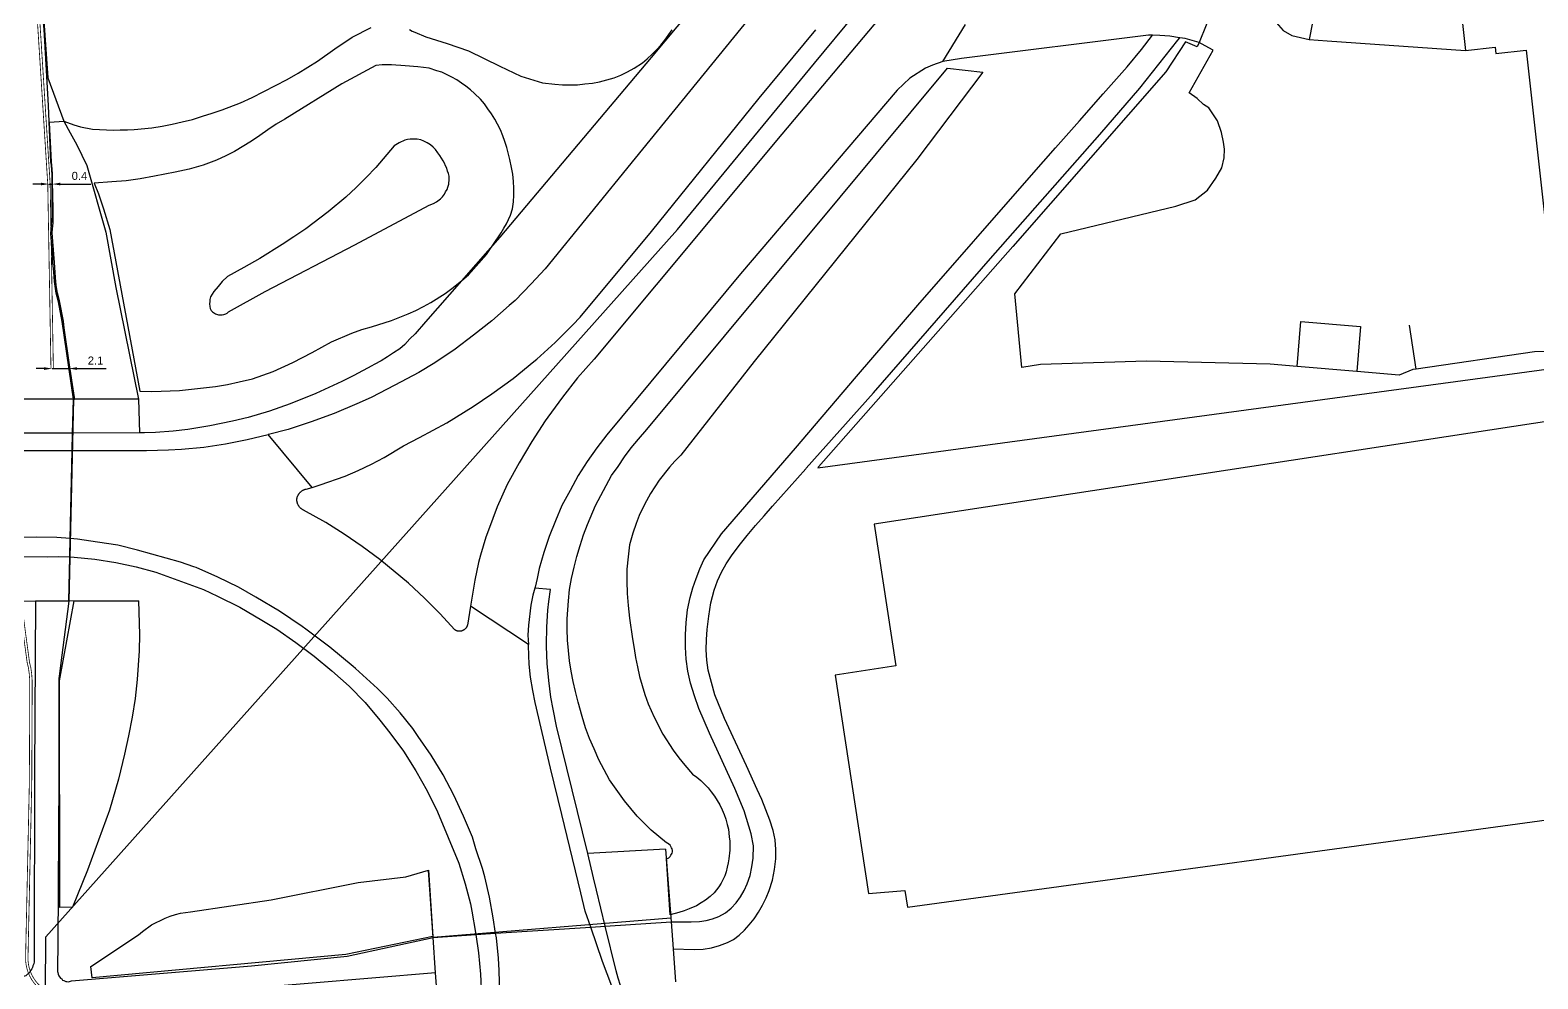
# Model space of a CAD drawing. Header units: millimetres. Extents: x 111502 to 977541, y 8702 to 1044108.
# Drawn here: x 486627 to 486815.4, y 235653.8 to 235772.4 of the extents above; entities that cross this region are included whole.
import ezdxf

# ---------------------------------------------------------------- set-up
doc = ezdxf.new("R2010")
doc.units = ezdxf.units.MM
doc.header["$LTSCALE"] = 0.25
doc.linetypes.add('DASHED2', pattern=[9.525, 6.35, -3.175])
for name, color, linetype in [('E HVSS As Laid Dimensions', 30, 'Continuous'), ('E HVSS As Laid HV', 10, 'Continuous'), ('E HVSS Proposed 33kV', 5, 'Continuous'), ('X HVSS Site Background', 8, 'Continuous')]:
    doc.layers.add(name, color=color, linetype=linetype)
doc.styles.add('Arial', font='arial.ttf')
doc.dimstyles.new('HVSS AsLaid', dxfattribs={"dimtxt": 1, "dimasz": 1, "dimexe": 0, "dimexo": 0, "dimgap": 0.5, "dimtad": 1, "dimdec": 1, "dimzin": 1, "dimdsep": 46, "dimtxsty": 'Arial', "dimcen": 0.09, "dimadec": 0, "dimazin": 0, "dimtfac": 1, "dimtdec": 1, "dimtmove": 0, "dimatfit": 3, "dimfxl": 1, "dimtolj": 1, "dimtzin": 0, "dimarcsym": 0})

# ---------------------------------------------------------------- blocks, each defined once
blk = doc.blocks.new('OS MAP 060722')
at = {"layer": 'X HVSS Site Background'}
for points in [[(-2133.77, -3413.72), (-2102.63, -3378.86), (-2085.53, -3358.06), (-2065.38, -3333.71), (-2036.63, -3300.46), (-2003.43, -3264.21), (-1977.78, -3238.81), (-1948.46, -3212)], [(-2148.31, -3411.08), (-2147.29, -3410.78), (-2144.19, -3409.67), (-2142.53, -3408.96), (-2140.89, -3408.18), (-2139.28, -3407.33), (-2136.88, -3405.91), (-2134.88, -3404.86), (-2131.48, -3403.01), (-2128.18, -3400.96), (-2125.83, -3399.41), (-2123.18, -3397.46), (-2120.58, -3395.36), (-2120.23, -3395.06), (-2117.93, -3392.96), (-2115.73, -3390.76), (-2114.83, -3389.81), (-2105.88, -3379.11), (-2092.43, -3362.46), (-2085.38, -3353.91)], [(-1991.88, -3256.46), (-2007.03, -3271.56), (-2021.43, -3287.01), (-2036.33, -3303.66), (-2046.83, -3315.81), (-2065.08, -3337.76), (-2089.63, -3366.96), (-2113.08, -3395.06), (-2115.13, -3397.41), (-2117.03, -3399.81), (-2118.83, -3402.31), (-2119.18, -3402.76), (-2120.83, -3405.36), (-2122.43, -3408.01), (-2123.93, -3410.71), (-2125.18, -3413.51), (-2126.28, -3416.41), (-2126.58, -3417.31), (-2127.28, -3419.56), (-2127.5, -3420.47), (-2127.98, -3422.66), (-2128.51, -3425.94)], [(-2179.33, -3365.31), (-2178.08, -3365.76), (-2177.23, -3366.01), (-2175.73, -3366.31), (-2174.88, -3366.36), (-2173.98, -3366.41), (-2173.13, -3366.46), (-2172.28, -3366.41), (-2171.38, -3366.41), (-2170.53, -3366.36), (-2168.33, -3366.16), (-2167.03, -3365.96), (-2165.78, -3365.71), (-2164.53, -3365.41), (-2163.23, -3365.11), (-2161.98, -3364.71), (-2160.78, -3364.31), (-2159.53, -3363.91), (-2157.23, -3363.01), (-2155.78, -3362.36), (-2151.43, -3360.11), (-2150.03, -3359.31), (-2147.63, -3357.81), (-2145.48, -3356.26), (-2143.28, -3354.81), (-2140.93, -3353.61)], [(-2136.13, -3353.86), (-2135.78, -3354.06), (-2135.48, -3354.21), (-2134.08, -3354.76), (-2132.78, -3355.21), (-2131.43, -3355.61), (-2130.08, -3356.06), (-2128.78, -3356.51), (-2124.83, -3358.46), (-2122.23, -3359.71), (-2119.53, -3360.51), (-2117.98, -3360.71), (-2117.03, -3360.76), (-2115.13, -3360.76), (-2114.23, -3360.66), (-2113.28, -3360.56), (-2112.38, -3360.41), (-2110.58, -3359.91), (-2109.73, -3359.56), (-2108.88, -3359.16), (-2108.08, -3358.71), (-2107.03, -3358.01), (-2106.43, -3357.51), (-2105.83, -3356.96), (-2105.28, -3356.41), (-2104.73, -3355.81), (-2104.23, -3355.21), (-2103.33, -3353.91)], [(-2181.88, -3352.21), (-2181.33, -3359.91), (-2179.33, -3365.31)], [(-2081.78, -3328.46), (-2105.93, -3357.36), (-2124.83, -3379.81), (-2134.13, -3390.41), (-2135.43, -3391.91)], [(-2178.13, -3400.06), (-2179.53, -3390.36), (-2179.98, -3387.91), (-2180.28, -3386.81), (-2180.43, -3385.66), (-2180.48, -3385.36), (-2180.58, -3384.16), (-2180.68, -3383.01), (-2180.68, -3382.41), (-2180.93, -3379.41), (-2180.78, -3377.16), (-2180.78, -3372.01), (-2180.88, -3370.81), (-2180.93, -3370.41), (-2181.23, -3363.36), (-2181.78, -3353.86), (-2182.28, -3348.61), (-2183.18, -3337.21), (-2183.28, -3335.61)], [(-2006.04, -3339.97), (-2006, -3340.25), (-2005.96, -3340.69), (-2004.21, -3356.48)], [(-2087.93, -3345.36), (-2107.93, -3369.96), (-2119.18, -3383.76), (-2120.93, -3385.66), (-2122.93, -3387.71), (-2123.68, -3388.36), (-2125.83, -3390.26), (-2128.13, -3392.06), (-2130.43, -3393.81), (-2132.98, -3395.51), (-2134.98, -3396.71), (-2137.98, -3398.31), (-2140.93, -3399.86), (-2142.73, -3400.66), (-2145.53, -3401.86), (-2148.43, -3402.91), (-2151.28, -3403.86), (-2153.73, -3404.46), (-2153.79, -3404.47)], [(-2035.77, -3347.58), (-2035.69, -3347.69), (-2034.85, -3348.96), (-2037.48, -3355.47)], [(-2028.26, -3348.13), (-2028.4, -3348.74), (-2028.42, -3349.96), (-2028.45, -3351.28), (-2028.3, -3352.06), (-2027.83, -3353), (-2026.96, -3353.97), (-2025.89, -3354.6), (-2023.73, -3355.13)], [(-2028.26, -3348.13), (-2022.85, -3350.65), (-2023.73, -3355.13)], [(-2004.21, -3356.48), (-2000.5, -3356.07), (-2000.41, -3356.87), (-1996.61, -3356.45), (-1993.58, -3383.82), (-1971.8, -3381.41), (-1972.62, -3374.03), (-1965.41, -3373.24), (-1967.62, -3353.25), (-1951.11, -3350.63), (-1941.04, -3348.06)], [(-2103.45, -3465.36), (-2100.93, -3465.38), (-2099.9, -3465.34), (-2099.07, -3465.21), (-2098.26, -3465), (-2097.47, -3464.7), (-2096.67, -3464.25), (-2095.96, -3463.66), (-2095.32, -3462.99), (-2094.77, -3462.26), (-2094.31, -3461.46), (-2093.94, -3460.62), (-2093.59, -3459.58), (-2093.35, -3458.5), (-2093.18, -3457.41), (-2093.17, -3455.89), (-2093.43, -3454.39), (-2094.33, -3451.51), (-2095.47, -3448.71), (-2097.05, -3445.25), (-2098.67, -3441.8), (-2099.33, -3440.27), (-2099.97, -3438.71), (-2100.54, -3437.14), (-2101.04, -3435.54), (-2101.36, -3434.06), (-2101.56, -3432.56), (-2101.64, -3431.04), (-2101.63, -3429.52), (-2101.55, -3427.96), (-2101.38, -3426.4), (-2101.08, -3424.86), (-2100.74, -3423.65), (-2100.33, -3422.45), (-2099.87, -3421.27), (-2099.35, -3420.12), (-2097.16, -3416.9), (-2087.9, -3406.17), (-2080.29, -3397.22), (-2072.64, -3388.3), (-2058.4, -3372.05), (-2055.42, -3368.67), (-2052.44, -3365.28), (-2049.45, -3361.9), (-2046.48, -3358.51), (-2044.66, -3356.35), (-2043.3, -3354.57)], [(-2103.19, -3468.76), (-2100.56, -3468.83), (-2099.43, -3468.79), (-2098.4, -3468.62), (-2097.4, -3468.33), (-2096.42, -3467.96), (-2095.64, -3467.56), (-2094.93, -3467.03), (-2094.28, -3466.42), (-2093.68, -3465.76), (-2093.07, -3464.98), (-2092.51, -3464.15), (-2092.02, -3463.28), (-2091.59, -3462.39), (-2091.21, -3461.46), (-2090.8, -3460.18), (-2090.51, -3458.85), (-2090.36, -3457.51), (-2090.35, -3456.32), (-2090.46, -3455.14), (-2090.71, -3453.97), (-2091.12, -3452.66), (-2091.61, -3451.38), (-2092.13, -3450.1), (-2092.68, -3448.84), (-2094.02, -3445.88), (-2095.42, -3442.94), (-2096.78, -3439.98), (-2097.98, -3437.01), (-2098.82, -3433.94), (-2098.98, -3432.67), (-2099.05, -3431.39), (-2099.03, -3430.11), (-2098.95, -3428.84), (-2098.75, -3427.17), (-2098.47, -3425.53), (-2098.07, -3423.91), (-2097.67, -3422.78), (-2097.17, -3421.69), (-2096.57, -3420.65), (-2095.9, -3419.65), (-2094.94, -3418.36), (-2093.93, -3417.1), (-2092.89, -3415.86), (-2091.83, -3414.64), (-2090.77, -3413.42), (-2086.62, -3408.75), (-2086.58, -3408.7), (-2082.36, -3403.99), (-2078.18, -3399.26), (-2063.56, -3382.5), (-2049.9, -3366.97), (-2044.9, -3361.18), (-2040.13, -3355.21), (-2039.88, -3354.9)], [(-2069.49, -3357.86), (-2066.68, -3353.23)], [(-2043.3, -3354.57), (-2043.81, -3354.56), (-2067.17, -3357.48), (-2069.49, -3357.86)], [(-2039.88, -3354.9), (-2039.91, -3354.89), (-2041.15, -3354.71), (-2042.37, -3354.6), (-2043.3, -3354.57)], [(-2037.48, -3355.47), (-2039.22, -3355), (-2039.88, -3354.9)], [(-2037.48, -3355.47), (-2037.7, -3356.03), (-2039.18, -3355.42), (-2041.65, -3359.14), (-2060.75, -3380.98), (-2085.02, -3408.53), (-2085.12, -3408.64)], [(-2025.22, -3395.97), (-2028.62, -3395.69), (-2044.06, -3395.29), (-2057.28, -3395.73), (-2059.62, -3396.12), (-2060.49, -3386.88), (-2054.74, -3379.38), (-2040.37, -3375.92), (-2037.95, -3375.13), (-2036.44, -3373.94), (-2035.37, -3372.43), (-2034.62, -3371.16), (-2034.34, -3369.89), (-2034.3, -3368.82), (-2034.42, -3367.95), (-2034.7, -3366.75), (-2035.17, -3365.29), (-2036.28, -3363.66), (-2036.92, -3363.22), (-2037.71, -3362.47), (-2038.74, -3361.79), (-2035.73, -3356.44), (-2036.72, -3355.89), (-2037.48, -3355.47)], [(-2023.73, -3355.13), (-2021.48, -3355.3), (-2004.21, -3356.48)], [(-2127.28, -3362.56), (-2128.03, -3361.86), (-2128.53, -3361.41), (-2129.08, -3360.96), (-2129.63, -3360.56), (-2130.23, -3360.16), (-2130.83, -3359.81), (-2131.43, -3359.51), (-2132.08, -3359.21), (-2132.73, -3359.01), (-2133.68, -3358.71), (-2135.08, -3358.51), (-2136.68, -3358.41), (-2137.23, -3358.36), (-2137.83, -3358.31), (-2138.38, -3358.26), (-2139.53, -3358.26), (-2140.33, -3358.36), (-2144.58, -3360.66), (-2151.73, -3365.06), (-2152.78, -3365.71), (-2153.83, -3366.41), (-2154.83, -3367.11), (-2155.88, -3367.81), (-2157.98, -3369.11), (-2159.08, -3369.66), (-2160.23, -3370.21), (-2161.93, -3370.81), (-2163.68, -3371.31), (-2165.43, -3371.71), (-2167.98, -3372.21), (-2169.78, -3372.51), (-2171.53, -3372.76), (-2173.33, -3372.91), (-2175.53, -3373.06), (-2174.98, -3374.41), (-2174.38, -3376.26), (-2173.58, -3378.86), (-2169.83, -3399.06), (-2168.33, -3399.11), (-2164.88, -3398.96), (-2161.88, -3398.66), (-2160.38, -3398.46), (-2158.88, -3398.21), (-2157.43, -3397.91), (-2155.73, -3397.51), (-2153.18, -3396.61), (-2150.73, -3395.46), (-2148.28, -3394.21), (-2145.88, -3392.91), (-2143.33, -3391.81), (-2142.08, -3391.36), (-2140.88, -3391.01), (-2138.38, -3390.21), (-2136.28, -3389.41), (-2135.33, -3388.96), (-2134.38, -3388.46), (-2133.48, -3387.96), (-2131.68, -3386.86), (-2130.83, -3386.21), (-2129.63, -3385.26), (-2128.78, -3384.51), (-2126.53, -3381.96), (-2125.38, -3380.31), (-2125.03, -3379.76), (-2124.68, -3379.26), (-2124.33, -3378.71), (-2124.03, -3378.16), (-2123.53, -3377.06), (-2123.28, -3376.26), (-2123.13, -3375.41), (-2123.08, -3374.56), (-2123.08, -3373.71), (-2123.13, -3372.86), (-2123.23, -3371.96), (-2123.38, -3371.11), (-2123.58, -3370.11), (-2123.98, -3368.61), (-2124.23, -3367.86), (-2124.48, -3367.16), (-2124.78, -3366.41), (-2125.13, -3365.71), (-2125.48, -3365.06), (-2125.88, -3364.41), (-2126.33, -3363.76), (-2126.78, -3363.16), (-2127.28, -3362.56)], [(-2069.49, -3357.86), (-2070.8, -3358.3), (-2071.65, -3358.69), (-2073.63, -3359.95), (-2075.19, -3361.45), (-2094.78, -3384.41), (-2111.48, -3404.51), (-2112.73, -3406.16), (-2113.93, -3407.86), (-2115.08, -3409.61), (-2116.08, -3411.46), (-2117.08, -3413.36), (-2117.88, -3415.26), (-2118.68, -3417.21), (-2119.33, -3419.21), (-2119.93, -3421.21), (-2120.18, -3422.46), (-2120.43, -3423.56), (-2120.46, -3423.67)], [(-2104.03, -3457.51), (-2103.88, -3457.46), (-2103.73, -3457.36), (-2103.58, -3457.21), (-2103.48, -3457.06), (-2103.33, -3456.81), (-2103.28, -3456.61), (-2103.28, -3456.46), (-2103.33, -3456.26), (-2103.38, -3456.11), (-2103.58, -3455.81), (-2103.73, -3455.66), (-2103.88, -3455.56), (-2104.03, -3455.51), (-2105.93, -3453.91), (-2106.83, -3453.06), (-2107.68, -3452.16), (-2109.28, -3450.26), (-2110.33, -3448.81), (-2111.13, -3447.61), (-2111.83, -3446.36), (-2112.48, -3445.11), (-2113.08, -3443.76), (-2113.63, -3442.46), (-2114.13, -3441.11), (-2114.58, -3439.71), (-2115.08, -3437.91), (-2115.38, -3436.61), (-2115.68, -3435.36), (-2115.93, -3434.06), (-2116.13, -3432.76), (-2116.28, -3431.46), (-2116.38, -3430.16), (-2116.43, -3428.81), (-2116.43, -3427.51), (-2116.28, -3425.26), (-2116.13, -3423.86), (-2115.88, -3422.46), (-2115.58, -3421.06), (-2115.23, -3419.71), (-2114.83, -3418.36), (-2114.38, -3417.01), (-2113.88, -3415.71), (-2112.88, -3413.36), (-2111.58, -3410.86), (-2110.88, -3409.61), (-2110.08, -3408.46), (-2109.28, -3407.26), (-2108.43, -3406.16), (-2107.53, -3405.06), (-2106.48, -3403.86), (-2082.33, -3374.81), (-2068.91, -3358.7)], [(-2068.91, -3358.7), (-2064.52, -3359.2), (-2072.73, -3370.11), (-2093.08, -3395.36), (-2102.23, -3407.06), (-2102.98, -3407.81), (-2103.63, -3408.56), (-2104.93, -3410.16), (-2106.03, -3411.86), (-2106.53, -3412.76), (-2107.03, -3413.71), (-2107.43, -3414.61), (-2107.83, -3415.61), (-2108.23, -3416.81), (-2108.63, -3418.26), (-2108.83, -3419.76), (-2108.98, -3421.31), (-2108.98, -3422.81), (-2108.93, -3424.36), (-2108.83, -3425.86), (-2108.63, -3427.41), (-2108.28, -3430.01), (-2108.08, -3431.21), (-2107.88, -3432.36), (-2107.63, -3433.51), (-2107.38, -3434.71), (-2107.08, -3435.86), (-2106.73, -3436.96), (-2106.33, -3438.11), (-2105.58, -3439.81), (-2104.48, -3441.91), (-2103.18, -3443.91), (-2102.48, -3444.86), (-2101.73, -3445.81), (-2100.78, -3446.91), (-2100.23, -3447.31), (-2099.73, -3447.71), (-2098.83, -3448.61), (-2098.43, -3449.11), (-2098.03, -3449.66), (-2097.68, -3450.21), (-2097.38, -3450.76), (-2097.08, -3451.36), (-2096.83, -3451.96), (-2096.63, -3452.56), (-2096.43, -3453.21), (-2096.28, -3453.81), (-2096.18, -3454.76), (-2096.13, -3455.31), (-2096.13, -3456.41), (-2096.23, -3457.51), (-2096.33, -3458.01), (-2096.43, -3458.56), (-2096.58, -3459.11), (-2096.73, -3459.61), (-2096.93, -3460.06), (-2097.18, -3460.56), (-2097.48, -3461.01), (-2098.08, -3461.76), (-2098.58, -3462.21), (-2099.13, -3462.66), (-2099.68, -3463.01), (-2100.28, -3463.36), (-2101.18, -3463.76), (-2101.83, -3464.01), (-2102.48, -3464.21), (-2103.58, -3464.51), (-2104.03, -3457.51)], [(-2169.98, -3400.06), (-2177.96, -3400.11), (-2177.99, -3399.86), (-2178.6, -3395.76), (-2179.26, -3391.13), (-2179.38, -3390.31), (-2179.86, -3387.78), (-2180.11, -3386.83), (-2180.21, -3386.3), (-2180.27, -3385.83), (-2180.32, -3385.34), (-2180.37, -3384.86), (-2180.5, -3382.98), (-2180.68, -3380.34), (-2180.76, -3379.29), (-2180.73, -3378.76), (-2180.7, -3378.39), (-2180.66, -3378.01), (-2180.64, -3377.64), (-2180.64, -3376.45), (-2180.71, -3374.43), (-2180.73, -3372.94), (-2180.73, -3371.91), (-2180.79, -3371.3), (-2180.84, -3370.87), (-2180.88, -3370.41), (-2180.96, -3368.73), (-2181.06, -3366.38), (-2181.11, -3365.45), (-2179.33, -3365.31)], [(-2179.33, -3365.31), (-2178.53, -3366.76), (-2177.68, -3368.26), (-2176.43, -3370.86), (-2174.08, -3379.21), (-2172.83, -3386.11), (-2169.98, -3400.06)], [(-2132.33, -3369.61), (-2132.58, -3369.26), (-2132.88, -3368.86), (-2133.18, -3368.56), (-2133.53, -3368.26), (-2133.93, -3368.01), (-2134.33, -3367.81), (-2134.73, -3367.66), (-2135.18, -3367.56), (-2136.03, -3367.56), (-2136.38, -3367.61), (-2136.73, -3367.71), (-2137.43, -3368.01), (-2138.03, -3368.41), (-2140.33, -3371.11), (-2141.53, -3372.36), (-2142.78, -3373.61), (-2144.08, -3374.81), (-2146.28, -3376.66), (-2149.08, -3378.76), (-2150.58, -3379.76), (-2152.03, -3380.71), (-2154.83, -3382.46), (-2156.83, -3383.61), (-2158.88, -3384.71), (-2159.53, -3385.36), (-2160.03, -3385.96), (-2160.58, -3386.61), (-2160.98, -3387.26), (-2161.08, -3387.61), (-2161.08, -3387.86), (-2161.13, -3388.16), (-2161.08, -3388.46), (-2161.03, -3388.71), (-2160.93, -3388.96), (-2160.73, -3389.16), (-2160.38, -3389.41), (-2159.98, -3389.51), (-2159.53, -3389.51), (-2159.33, -3389.46), (-2159.08, -3389.41), (-2158.93, -3389.31), (-2158.73, -3389.16), (-2154.18, -3386.61), (-2142.98, -3380.76), (-2133.68, -3375.81), (-2133.13, -3375.61), (-2132.78, -3375.41), (-2132.28, -3375.01), (-2132.03, -3374.76), (-2131.78, -3374.46), (-2131.63, -3374.16), (-2131.43, -3373.86), (-2131.33, -3373.56), (-2131.23, -3373.21), (-2131.18, -3372.56), (-2131.18, -3372.21), (-2131.28, -3371.86), (-2131.38, -3371.56), (-2131.48, -3371.21), (-2131.63, -3370.91), (-2131.78, -3370.56), (-2131.93, -3370.26), (-2132.33, -3369.61)], [(-2025.22, -3395.97), (-2024.75, -3390.36), (-2017.32, -3390.98), (-2017.79, -3396.59)], [(-1958.63, -3389.14), (-1993.14, -3394.1), (-1995.56, -3394.14), (-2010.36, -3396.3)], [(-2135.43, -3391.91), (-2136.08, -3392.51), (-2136.73, -3393.21), (-2137.33, -3393.76), (-2138.13, -3394.26), (-2138.88, -3394.76), (-2139.68, -3395.26), (-2140.53, -3395.71), (-2140.83, -3395.91), (-2143.08, -3397.11), (-2144.58, -3397.86), (-2147.83, -3399.36), (-2151.03, -3400.66), (-2153.63, -3401.56), (-2156.28, -3402.36), (-2158.23, -3402.81), (-2161.08, -3403.41), (-2163.83, -3403.86), (-2165.68, -3404.06), (-2167.88, -3404.21), (-2169.23, -3404.26), (-2169.88, -3404.26)], [(-2085.12, -3408.64), (-1994.97, -3396.42), (-1959.49, -3391.17)], [(-2010.36, -3396.3), (-2011.18, -3390.8)], [(-2017.79, -3396.59), (-2025.22, -3395.97)], [(-2010.36, -3396.3), (-2010.76, -3396.36), (-2012.47, -3397.04), (-2017.79, -3396.59)], [(-1962.43, -3398.02), (-2078.06, -3415.66), (-2075.35, -3433.39), (-2082.97, -3434.56), (-2078.8, -3461.83), (-2074.25, -3461.44), (-2073.93, -3463.54), (-1990.98, -3452.19), (-1985.3, -3451.45)], [(-2178.13, -3400.06), (-2186.28, -3400.06)], [(-2178.13, -3400.06), (-2178.68, -3425.31)], [(-2178.22, -3404.29), (-2178.13, -3400.06)], [(-2169.98, -3400.06), (-2178.13, -3400.06)], [(-2169.98, -3400.06), (-2169.88, -3404.26)], [(-2178.22, -3404.29), (-2181.78, -3404.31), (-2186.29, -3404.31)], [(-2178.27, -3406.46), (-2178.22, -3404.29)], [(-2178.27, -3406.46), (-2177.98, -3406.46), (-2168.98, -3406.46), (-2166.23, -3406.41), (-2164.63, -3406.31), (-2161.83, -3406.06), (-2159.13, -3405.66), (-2156.43, -3405.11), (-2153.79, -3404.47)], [(-2169.88, -3404.26), (-2178.22, -3404.29)], [(-2148.31, -3411.08), (-2153.79, -3404.47)], [(-2186.29, -3406.46), (-2185.55, -3406.46), (-2178.27, -3406.46)], [(-2178.51, -3417.49), (-2178.27, -3406.46)], [(-2128.51, -3425.94), (-2128.9, -3428.31), (-2128.91, -3428.35), (-2128.93, -3428.39), (-2128.94, -3428.43), (-2128.96, -3428.47), (-2128.98, -3428.51), (-2129, -3428.55), (-2129.03, -3428.59), (-2129.05, -3428.63), (-2129.08, -3428.66), (-2129.11, -3428.7), (-2129.14, -3428.73), (-2129.17, -3428.76), (-2129.2, -3428.79), (-2129.23, -3428.82), (-2129.27, -3428.85), (-2129.3, -3428.87), (-2129.34, -3428.9), (-2129.38, -3428.92), (-2129.42, -3428.94), (-2129.46, -3428.96), (-2129.5, -3428.98), (-2129.54, -3429), (-2129.58, -3429.01), (-2129.62, -3429.03), (-2129.68, -3429.04), (-2129.72, -3429.05), (-2129.77, -3429.05), (-2129.81, -3429.06), (-2129.86, -3429.06), (-2129.9, -3429.06), (-2129.94, -3429.06), (-2129.99, -3429.06), (-2130.03, -3429.05), (-2130.08, -3429.04), (-2130.12, -3429.04), (-2130.16, -3429.02), (-2130.2, -3429.01), (-2130.25, -3429), (-2130.29, -3428.98), (-2130.33, -3428.96), (-2130.37, -3428.94), (-2130.41, -3428.92), (-2130.44, -3428.9), (-2130.49, -3428.87), (-2132.33, -3426.86), (-2134.25, -3424.93), (-2136.25, -3423.07), (-2139.85, -3420.08), (-2142.04, -3418.46), (-2144.29, -3416.92), (-2146.6, -3415.48), (-2149.36, -3413.92), (-2149.41, -3413.9), (-2149.47, -3413.87), (-2149.52, -3413.84), (-2149.57, -3413.81), (-2149.61, -3413.78), (-2149.66, -3413.74), (-2149.7, -3413.71), (-2149.75, -3413.67), (-2149.79, -3413.63), (-2149.83, -3413.58), (-2149.87, -3413.54), (-2149.91, -3413.49), (-2149.94, -3413.45), (-2149.97, -3413.4), (-2150, -3413.35), (-2150.03, -3413.3), (-2150.06, -3413.25), (-2150.08, -3413.19), (-2150.11, -3413.14), (-2150.13, -3413.09), (-2150.14, -3413.03), (-2150.16, -3412.97), (-2150.17, -3412.92), (-2150.18, -3412.86), (-2150.19, -3412.8), (-2150.2, -3412.74), (-2150.2, -3412.64), (-2150.2, -3412.58), (-2150.19, -3412.52), (-2150.19, -3412.47), (-2150.18, -3412.41), (-2150.16, -3412.35), (-2150.15, -3412.3), (-2150.13, -3412.24), (-2150.11, -3412.19), (-2150.09, -3412.13), (-2150.06, -3412.08), (-2150.04, -3412.03), (-2150.01, -3411.98), (-2149.98, -3411.93), (-2149.94, -3411.88), (-2149.91, -3411.83), (-2149.87, -3411.79), (-2149.83, -3411.74), (-2149.79, -3411.7), (-2149.75, -3411.66), (-2149.71, -3411.62), (-2149.67, -3411.58), (-2149.62, -3411.55), (-2149.57, -3411.51), (-2149.52, -3411.48), (-2149.47, -3411.45), (-2149.42, -3411.42), (-2149.37, -3411.4), (-2149.32, -3411.38), (-2149.26, -3411.36), (-2149.21, -3411.34), (-2149.15, -3411.32), (-2149.09, -3411.31), (-2149.03, -3411.3), (-2148.31, -3411.08)], [(-2181.58, -3467.26), (-2133.77, -3413.72)], [(-2178.51, -3417.49), (-2180.18, -3417.36), (-2182.68, -3417.31), (-2184.48, -3417.36), (-2185.38, -3417.41), (-2186.31, -3417.46)], [(-2178.56, -3419.78), (-2178.51, -3417.49)], [(-2125.37, -3466.8), (-2125.68, -3464.86), (-2126.13, -3462.31), (-2126.73, -3459.76), (-2127.03, -3458.71), (-2127.83, -3456.26), (-2128.1, -3455.39), (-2128.28, -3454.81), (-2129.38, -3452.16), (-2130.58, -3449.56), (-2131.93, -3447.01), (-2133.43, -3444.56), (-2135.03, -3442.21), (-2135.73, -3441.21), (-2137.28, -3439.26), (-2138.93, -3437.41), (-2140.13, -3436.21), (-2142.88, -3433.71), (-2143.18, -3433.46), (-2146.08, -3431.06), (-2149.08, -3428.81), (-2149.53, -3428.46), (-2152.38, -3426.56), (-2155.33, -3424.81), (-2157.48, -3423.56), (-2160.08, -3422.31), (-2162.78, -3421.11), (-2163.07, -3421.01), (-2164.73, -3420.41), (-2170.13, -3418.91), (-2172.58, -3418.31), (-2175.13, -3417.91), (-2177.63, -3417.56), (-2178.51, -3417.49)], [(-2186.32, -3419.81), (-2184.68, -3419.71), (-2181.33, -3419.76), (-2179.93, -3419.71), (-2178.56, -3419.78)], [(-2178.68, -3425.31), (-2178.56, -3419.78)], [(-2178.56, -3419.78), (-2178.03, -3419.81), (-2175.43, -3420.06), (-2172.83, -3420.46), (-2170.28, -3421.01), (-2167.83, -3421.66), (-2161.88, -3423.86), (-2160.13, -3424.66), (-2157.33, -3426.06), (-2154.58, -3427.66), (-2152.73, -3428.81), (-2150.33, -3430.46), (-2148.03, -3432.16), (-2145.83, -3434.01), (-2143.68, -3435.91), (-2141.68, -3437.96), (-2139.83, -3440.16), (-2138.58, -3441.76), (-2136.88, -3444.06), (-2135.33, -3446.51), (-2133.93, -3449.01), (-2132.63, -3451.61), (-2129.98, -3458.06), (-2129.18, -3460.61), (-2128.53, -3463.11), (-2128.33, -3464.06), (-2127.88, -3466.71), (-2127.84, -3466.96)], [(-2120.46, -3423.67), (-2120.73, -3424.56), (-2120.98, -3425.81), (-2121.28, -3428.31), (-2121.33, -3429.56), (-2121.28, -3430.73)], [(-2118.53, -3423.86), (-2120.46, -3423.67)], [(-2113.87, -3456.84), (-2117.78, -3440.91), (-2118.18, -3438.81), (-2118.48, -3437.31), (-2118.73, -3435.21), (-2118.93, -3433.11), (-2119.03, -3430.96), (-2119.03, -3430.71), (-2118.98, -3428.56), (-2118.83, -3426.41), (-2118.73, -3425.36), (-2118.53, -3423.86)], [(-2182.88, -3425.31), (-2186.33, -3425.36)], [(-2182.88, -3425.31), (-2182.98, -3446.76), (-2183.03, -3469.66), (-2183.03, -3470.36), (-2183.08, -3470.61), (-2183.18, -3470.86), (-2183.23, -3471.06), (-2183.33, -3471.26), (-2183.48, -3471.46), (-2183.58, -3471.66), (-2183.93, -3472.01), (-2184.08, -3472.11), (-2184.53, -3472.26), (-2184.83, -3472.26), (-2185.23, -3472.16)], [(-2178.68, -3425.31), (-2182.88, -3425.31)], [(-2178.68, -3425.31), (-2179.73, -3433.36), (-2179.83, -3434.06), (-2179.93, -3434.96), (-2179.93, -3447.41), (-2180.08, -3468.11), (-2180.13, -3471.06), (-2180.13, -3471.56), (-2180.08, -3471.71), (-2180.03, -3471.91), (-2179.93, -3472.11), (-2179.73, -3472.41), (-2179.58, -3472.51), (-2179.48, -3472.66), (-2179.33, -3472.71), (-2179.23, -3472.76), (-2179.08, -3472.81), (-2178.93, -3472.81), (-2178.78, -3472.86), (-2178.63, -3472.81), (-2178.38, -3472.76), (-2155.88, -3470.86), (-2143.93, -3469.66), (-2133.18, -3467.31)], [(-2179.83, -3463.6), (-2179.88, -3435.26), (-2178.05, -3425.26), (-2169.98, -3425.26)], [(-2169.98, -3425.26), (-2169.88, -3429.46), (-2169.93, -3431.51), (-2170.18, -3435.11), (-2170.43, -3437.46), (-2170.78, -3439.81), (-2171.23, -3442.11), (-2171.73, -3444.41), (-2172.48, -3447.56), (-2173.63, -3451.41), (-2176.38, -3458.91), (-2178.23, -3463.56), (-2179.83, -3463.6)], [(-2169.98, -3425.26), (-2178.68, -3425.31)], [(-2121.28, -3430.73), (-2128.51, -3425.94)], [(-2113.49, -3466.02), (-2114.17, -3464.05), (-2114.73, -3461.76), (-2116.43, -3454.71), (-2117.11, -3451.95), (-2118.53, -3446.16), (-2120.43, -3437.96), (-2120.73, -3436.46), (-2121.03, -3434.81), (-2121.18, -3433.16), (-2121.23, -3432.11), (-2121.28, -3430.86), (-2121.28, -3430.73)], [(-2104.13, -3456.31), (-2113.87, -3456.84)], [(-2104.13, -3456.31), (-2103.45, -3465.36)], [(-2111.69, -3465.9), (-2112.78, -3461.41), (-2113.13, -3459.86), (-2113.87, -3456.84)], [(-2175.93, -3470.96), (-2169.98, -3467.01), (-2169.48, -3466.56), (-2168.38, -3465.76), (-2166.68, -3464.91), (-2166.03, -3464.66), (-2165.38, -3464.46), (-2164.73, -3464.31), (-2163.48, -3464.11), (-2153.43, -3462.61), (-2142.53, -3460.46), (-2136.58, -3459.76), (-2133.78, -3458.91)], [(-2133.78, -3458.91), (-2133.23, -3467.2), (-2144.07, -3469.46), (-2175.8, -3472.38), (-2175.93, -3470.96)], [(-2133.18, -3467.31), (-2133.78, -3458.91)], [(-2103.48, -3464.9), (-2133.18, -3467.31)], [(-2125.37, -3466.8), (-2113.49, -3466.02)], [(-2113.49, -3466.02), (-2111.69, -3465.9)], [(-2110.85, -3473.42), (-2112.01, -3470.32), (-2113.49, -3466.02)], [(-2111.69, -3465.9), (-2103.45, -3465.36)], [(-2109.77, -3473.34), (-2110.08, -3472.41), (-2110.33, -3471.51), (-2111.69, -3465.9)], [(-2103.45, -3465.36), (-2103.19, -3468.76)], [(-2182.08, -3560.36), (-2181.88, -3514.71), (-2181.58, -3467.26)], [(-2133.18, -3467.31), (-2127.84, -3466.96)], [(-2132.88, -3471.76), (-2133.18, -3467.31)], [(-2127.84, -3466.96), (-2125.37, -3466.8)], [(-2127.84, -3466.96), (-2127.53, -3469.26), (-2127.28, -3471.91), (-2127.13, -3474.56), (-2127.13, -3474.57)], [(-2124.84, -3474.41), (-2124.93, -3471.46), (-2125.03, -3469.91), (-2125.28, -3467.36), (-2125.37, -3466.8)], [(-2103.19, -3468.76), (-2102.88, -3472.86)], [(-2132.88, -3471.76), (-2156.73, -3473.76), (-2178.18, -3475.76), (-2178.48, -3475.81), (-2178.63, -3475.86), (-2178.93, -3476.06), (-2179.03, -3476.11), (-2179.28, -3476.36), (-2179.38, -3476.51), (-2179.43, -3476.66), (-2179.53, -3476.81), (-2179.58, -3476.96), (-2179.68, -3477.36), (-2179.68, -3477.56), (-2179.73, -3477.96)], [(-2132.63, -3474.96), (-2132.88, -3471.76)]]:
    blk.add_lwpolyline(points, dxfattribs=at)
blk = doc.blocks.new('*D1685')
at = {"layer": 'Defpoints', "color": 0, "transparency": 16777216}
for p in [(486629.4, 235753.13), (486629.4, 235753.13), (486629.8, 235753.13)]:
    blk.add_point(p, dxfattribs=at)
at = {"layer": 'E HVSS As Laid Dimensions', "color": 0, "lineweight": -2, "transparency": 16777216}
for p, q in [((486628.4, 235753.13), (486627.4, 235753.13)), ((486629.4, 235753.13), (486629.8, 235753.13)), ((486630.8, 235753.13), (486634.62, 235753.13))]:
    blk.add_line(p, q, dxfattribs=at)
at = {"layer": 'E HVSS As Laid Dimensions', "color": 0, "transparency": 16777216}
for points in [[(486628.4, 235753.3), (486628.4, 235752.97), (486629.4, 235753.13)], [(486630.8, 235753.3), (486630.8, 235752.97), (486629.8, 235753.13)]]:
    blk.add_solid(points, dxfattribs=at)
at = {"layer": 'E HVSS As Laid Dimensions', "color": 0, "transparency": 16777216, "insert": (486633.21, 235754.15), "char_height": 1, "attachment_point": 5, "style": 'Arial'}
blk.add_mtext('\\A1;0.4', dxfattribs=at)
blk = doc.blocks.new('*D1686')
at = {"layer": 'Defpoints', "color": 0, "transparency": 16777216}
for p in [(486629.8, 235730.07), (486629.8, 235730.07), (486631.9, 235730.08)]:
    blk.add_point(p, dxfattribs=at)
at = {"layer": 'E HVSS As Laid Dimensions', "color": 0, "lineweight": -2, "transparency": 16777216}
for p, q in [((486628.8, 235730.07), (486627.8, 235730.07)), ((486629.8, 235730.07), (486631.9, 235730.08)), ((486632.9, 235730.08), (486636.54, 235730.08))]:
    blk.add_line(p, q, dxfattribs=at)
at = {"layer": 'E HVSS As Laid Dimensions', "color": 0, "transparency": 16777216}
for points in [[(486628.8, 235730.24), (486628.8, 235729.91), (486629.8, 235730.07)], [(486632.9, 235730.24), (486632.9, 235729.91), (486631.9, 235730.08)]]:
    blk.add_solid(points, dxfattribs=at)
at = {"layer": 'E HVSS As Laid Dimensions', "color": 0, "transparency": 16777216, "insert": (486635.22, 235731.08), "char_height": 1, "attachment_point": 5, "rotation": 0.0571, "style": 'Arial'}
blk.add_mtext('\\A1;2.1', dxfattribs=at)

msp = doc.modelspace()

# ---------------------------------------------------------------- linework, layer by layer
at = {"lineweight": 0}
msp.add_circle((488727.82, 239008.33), 11388.42, dxfattribs=at)
at = {"layer": 'E HVSS As Laid HV', "linetype": 'DASHED2', "lineweight": 0, "const_width": 0.1, "flags": 128}
for points in [[(486629.65, 235730.07), (486629.25, 235753.13), (486627.46, 235781.33), (486627.52, 235790.79, -0.342153), (486628.38, 235791.95), (486633.75, 235794.67), (486659.75, 235804.65), (486691.16, 235818.24, 0.283908), (486692.39, 235820.98, -0.182161), (486693.76, 235823.99), (486704.7, 235828.88, 0.486323), (486706.34, 235834.7), (486698.3, 235842.9, -0.196549), (486697.37, 235847.94, -0.06186), (486699.54, 235856.69), (486711.97, 235869.47), (486730.69, 235888.07), (486744.38, 235901.56), (486749.97, 235906.87), (486756.1, 235913.59, 0.436638), (486756.73, 235920.49), (486739.68, 235936.87), (486723.57, 235953.32), (486709.38, 235967.63), (486684.45, 235992.32), (486667.08, 236009.71), (486642.76, 236034.21), (486625.09, 236051.92), (486598.61, 236078.66), (486581.75, 236095.16), (486555.42, 236121.28), (486543.49, 236133.12), (486510.86, 236165.55), (486490.21, 236186.45), (486471.67, 236205.03), (486450, 236227.18, -0.053067), (486429.5, 236251.7, -0.02328), (486412.4, 236285.12), (486400.02, 236312.27, -0.251918), (486401.99, 236322.8), (486419.72, 236340.36), (486434.09, 236354.95), (486454.11, 236375.05)], [(486629.95, 235730.08), (486629.55, 235753.14), (486627.76, 235781.34), (486627.82, 235790.79, -0.352097), (486628.49, 235791.67), (486633.87, 235794.39), (486659.86, 235804.37), (486691.31, 235817.97, 0.283721), (486692.69, 235820.99, -0.177283), (486693.94, 235823.74), (486704.82, 235828.6, 0.487644), (486706.57, 235834.89), (486698.53, 235843.09, -0.195836), (486697.67, 235847.89, -0.061526), (486699.8, 235856.52), (486712.18, 235869.26), (486730.9, 235887.86), (486744.58, 235901.34), (486750.18, 235906.66), (486756.31, 235913.37, 0.435719), (486756.94, 235920.7), (486739.89, 235937.08), (486723.78, 235953.53), (486709.59, 235967.84), (486684.66, 235992.54), (486667.29, 236009.92), (486642.97, 236034.42), (486625.3, 236052.13), (486598.82, 236078.88), (486581.96, 236095.37), (486555.63, 236121.49), (486543.71, 236133.33), (486511.07, 236165.76), (486490.43, 236186.66), (486471.89, 236205.24), (486450.22, 236227.39, -0.053057), (486429.76, 236251.86, -0.023274), (486412.68, 236285.25), (486400.3, 236312.38, -0.251086), (486402.22, 236322.6), (486419.93, 236340.15), (486434.3, 236354.74), (486454.32, 236374.84)]]:
    msp.add_lwpolyline(points, format="xyb", dxfattribs=at)
at = {"layer": 'E HVSS Proposed 33kV', "lineweight": 0, "const_width": 0.1, "flags": 128}
for points in [[(486625.74, 235726.93), (486625.7, 235726.15), (486625.69, 235722), (486625.69, 235719.85), (486625.67, 235708.85), (486625.66, 235706.5), (486625.65, 235700.91), (486626.68, 235693.31), (486626.83, 235692.72), (486626.94, 235691.9), (486627, 235691.1), (486627, 235689.6), (486626.95, 235678.3), (486626.48, 235656.48, 0.218923), (486628.15, 235652.64), (486631.02, 235650.07, -0.216881), (486632.68, 235646.28, 0.026713), (486632.69, 235646.17), (486638.77, 235581.04), (486651.18, 235510.34, 0.128469)], [(486626.04, 235726.91), (486626, 235726.14), (486625.99, 235722), (486625.99, 235719.85), (486625.97, 235708.85), (486625.96, 235706.5), (486625.95, 235700.93), (486626.97, 235693.37), (486627.12, 235692.78), (486627.24, 235691.93), (486627.3, 235691.11), (486627.3, 235689.6), (486627.25, 235678.29), (486626.78, 235656.47, 0.218923), (486628.35, 235652.87), (486631.22, 235650.29, -0.216207), (486632.98, 235646.29, 0.026069), (486632.99, 235646.18), (486639.07, 235581.08), (486651.46, 235510.47, 0.128469)]]:
    msp.add_lwpolyline(points, format="xyb", dxfattribs=at)

# ---------------------------------------------------------------- block references
at = {"layer": 'E HVSS As Laid HV', "linetype": 'DASHED2', "lineweight": 0}
msp.add_blockref('OS MAP 060722', (488810.58, 239126.31), dxfattribs=at)

# ---------------------------------------------------------------- dimensions: what is measured, and where the dimension line sits
at = {"layer": 'E HVSS As Laid Dimensions'}
for base, p1, p2, angle, picture, middle in [((486629.4, 235753.13), (486629.8, 235753.13), (486629.4, 235753.13), 180, '*D1685', (486633.21, 235753.13)), ((486629.8, 235730.07), (486631.9, 235730.08), (486629.8, 235730.07), 180.0571, '*D1686', (486635.22, 235730.08))]:
    dim = msp.add_linear_dim(base=base, p1=p1, p2=p2, angle=angle, dimstyle='HVSS AsLaid', dxfattribs=at)
    dim.commit()
    dim.dimension.update_dxf_attribs({"geometry": picture, "text_midpoint": middle, "dimtype": 161})

doc.saveas('drawing.dxf')
